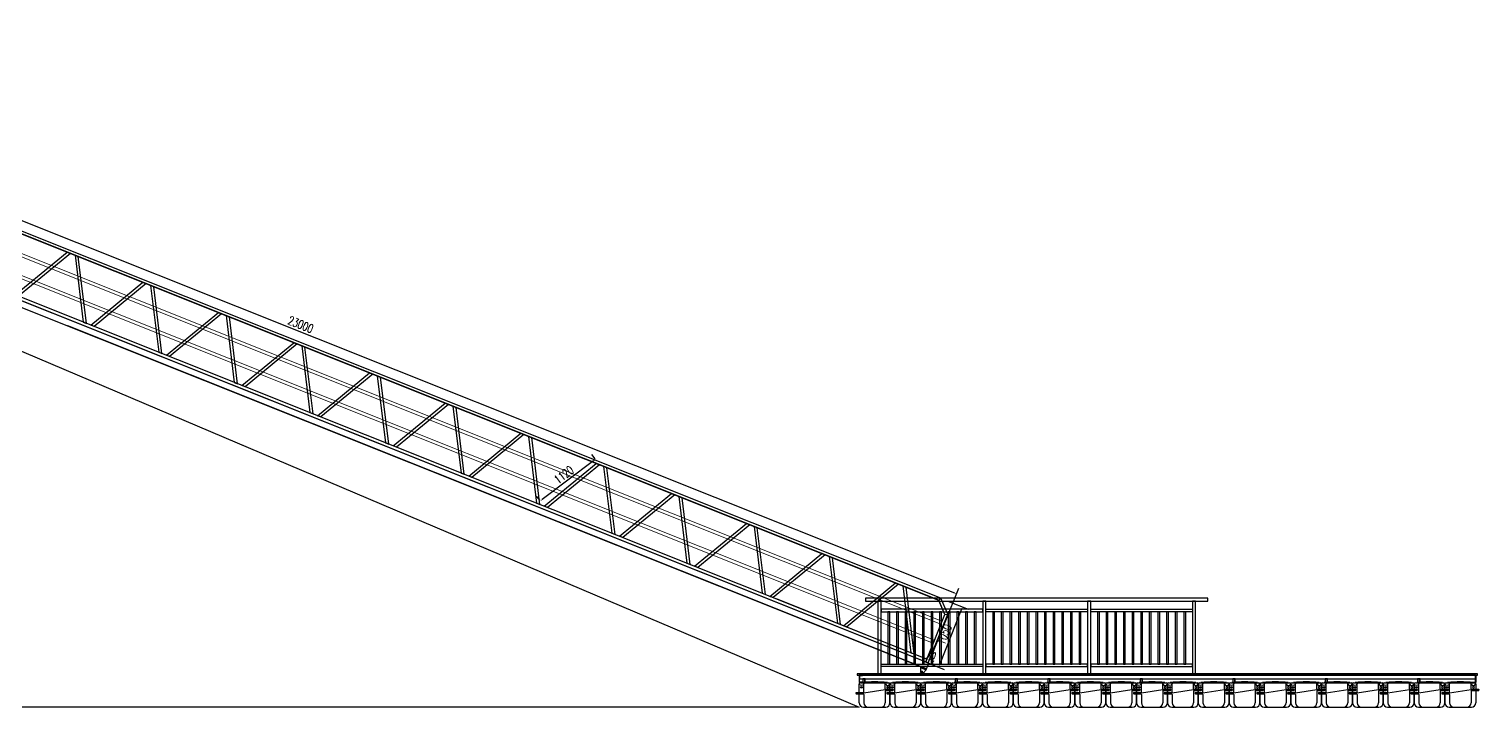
# Model space of a CAD drawing. Header units: millimetres. Extents: x -2430464 to 225692, y -180 to 1805330.
# Drawn here: x -962719 to -939204, y 898977 to 909977 of the extents above; entities that cross this region are included whole.
import ezdxf

# ---------------------------------------------------------------- set-up
doc = ezdxf.new("R2010")
doc.units = ezdxf.units.MM
doc.header["$LTSCALE"] = 1000
doc.linetypes.add('CENTER2', pattern=[28.575, 19.05, -3.175, 3.175, -3.175])
doc.layers.get('0').update_dxf_attribs({"linetype": 'CONTINUOUS'})
doc.layers.get('DEFPOINTS').update_dxf_attribs({"linetype": 'CONTINUOUS'})
doc.layers.add('0 [HR] Dim', color=6, linetype='CONTINUOUS', lineweight=13)
for name, color, linetype in [('FT', 251, 'CONTINUOUS'), ('W-FLOAT_BOWL浮筒', 253, 'CONTINUOUS'), ('W-PLASTIC_RAILINGS塑木栏杆', 6, 'CONTINUOUS'), ('W-STEEL_FRAME钢架', 3, 'CONTINUOUS'), ('W-STEEL_KEEL钢龙骨', 5, 'CONTINUOUS'), ('W-WOOD_FLOOR木地板', 30, 'CONTINUOUS'), ('建筑', 7, 'CONTINUOUS')]:
    doc.layers.add(name, color=color, linetype=linetype)
doc.styles.add('STANDARD_T3', font='simplex.shx', dxfattribs={"width": 0.7, "bigfont": 'gbcbig.shx'})
doc.dimstyles.new('W&&30', dxfattribs={"dimtxt": 105, "dimasz": 30, "dimexe": 75, "dimexo": 90, "dimgap": 30, "dimtad": 1, "dimdec": 0, "dimzin": 0, "dimdsep": 46, "dimtxsty": 'STANDARD_T3', "dimcen": 0.09, "dimclrd": 1, "dimclre": 1, "dimclrt": 7, "dimazin": 2, "dimtfac": 1, "dimtdec": 0, "dimtix": 1, "dimtmove": 2, "dimatfit": 3, "dimfxl": 0, "dimtolj": 1, "dimtzin": 0, "dimarcsym": 0})
doc.dimstyles.new('W&&40', dxfattribs={"dimtxt": 140, "dimasz": 40, "dimexe": 100, "dimexo": 120, "dimgap": 40, "dimtad": 1, "dimdec": 0, "dimzin": 0, "dimdsep": 46, "dimtxsty": 'STANDARD_T3', "dimcen": 0.09, "dimclrd": 1, "dimclre": 1, "dimclrt": 7, "dimazin": 2, "dimtfac": 1, "dimtdec": 0, "dimtix": 1, "dimtmove": 2, "dimatfit": 3, "dimfxl": 0, "dimtolj": 1, "dimtzin": 0, "dimarcsym": 0})

# ---------------------------------------------------------------- blocks, each defined once
blk = doc.blocks.new('blhft')
at = {"layer": 'FT'}
for p, q in [((-250, 234), (-250, 375)), ((-230, 395), (230, 395)), ((-208, 397), (208, 397)), ((-208, 397), (-208, 395)), ((-174, 244), (-174, 375)), ((174, 280), (-174, 226)), ((174, 298), (174, 375)), ((174, 280), (302, 280)), ((174, 260), (174, 70)), ((184, 288), (298, 288)), ((184, 270), (298, 270)), ((208, 397), (208, 395)), ((250, 375), (250, 288)), ((250, 270), (250, 70)), ((-302, 226), (-174, 226)), ((-298, 234), (-184, 234)), ((-298, 216), (-184, 216)), ((-250, 70), (-250, 216)), ((-180, 0), (180, 0)), ((-174, 206), (-174, 70))]:
    blk.add_line(p, q, dxfattribs=at)
at = {"layer": 'FT', "ltscale": 0.5}
for p, q in [((302, 284), (302, 274)), ((-302, 230), (-302, 220))]:
    blk.add_line(p, q, dxfattribs=at)
at = {"layer": 'FT'}
for centre, radius, start, end in [((-230, 375), 20, 90, 180), ((0, -1768), 2175, 84.5043, 95.4957), ((-184, 244), 10, 270, 0), ((-154, 375), 20, 90, 180), ((154, 375), 20, 0, 90), ((184, 298), 10, 180, 270), ((184, 260), 10, 90, 180), ((230, 375), 20, 0, 90), ((298, 274), 4, 270, 0), ((-298, 220), 4, 180, 270), ((-180, 70), 70, 180, 270), ((-184, 206), 10, 0, 90), ((-104, 70), 70, 180, 270), ((104, 70), 70, 270, 0), ((180, 70), 70, 270, 0)]:
    blk.add_arc(centre, radius, start, end, dxfattribs=at)
at = {"layer": 'FT', "ltscale": 0.5}
for centre, start, end in [((298, 284), 0, 90), ((-298, 230), 90, 180)]:
    blk.add_arc(centre, 4, start, end, dxfattribs=at)
at = {"layer": 'FT', "extrusion": (0, 0, -1)}
blk.add_ellipse((-212, 375), major_axis=(-30.4, 0), ratio=0.921809, start_param=3.141593, end_param=6.283185, dxfattribs=at)
at = {"layer": 'FT'}
blk.add_ellipse((-212, 320), major_axis=(-16, 0), ratio=0.75, dxfattribs=at)
blk.add_ellipse((212, 375), major_axis=(30.4, 0.1), ratio=0.921809, start_param=3.141593, end_param=6.283185, dxfattribs=at)
at = {"layer": 'FT', "extrusion": (0, 0, -1)}
blk.add_ellipse((212, 320), major_axis=(16, 0), ratio=0.75, dxfattribs=at)
blk = doc.blocks.new('*U250')
at = {"layer": 'FT'}
blk.add_blockref('blhft', (0, -204), dxfattribs=at)
blk = doc.blocks.new('*U251')
at = {"layer": 'W-FLOAT_BOWL浮筒', "color": 0, "linetype": 'ByBlock', "lineweight": -2, "transparency": 16777216}
for p in [(0, 0), (500, 0), (1000, 0), (1500, 0), (2000, 0), (2500, 0), (3000, 0), (3500, 0), (4000, 0), (4500, 0), (5000, 0), (5500, 0), (6000, 0), (6500, 0), (7000, 0), (7500, 0), (8000, 0), (8500, 0), (9000, 0), (9500, 0)]:
    blk.add_blockref('*U250', p, dxfattribs=at)
blk = doc.blocks.new('*U248')
at = {"layer": 'W-STEEL_FRAME钢架'}
for points in [[(-20, 30), (-20, -30), (20, -30), (20, 30)], [(-17, 27), (-17, -27), (17, -27), (17, 27)]]:
    blk.add_lwpolyline(points, close=True, dxfattribs=at)
blk = doc.blocks.new('*U249')
at = {"layer": '建筑', "color": 0, "linetype": 'ByBlock', "lineweight": -2, "transparency": 16777216}
for p in [(0, 0), (1500, 0), (3000, 0), (4500, 0), (6000, 0), (7500, 0), (9000, 0)]:
    blk.add_blockref('*U248', p, dxfattribs=at)
blk = doc.blocks.new('滚轮支架 -left')
for p, q in [((-50, 10), (-22, 81)), ((50, 10), (22, 81))]:
    blk.add_line(p, q)
at = {"color": 3, "linetype": 'CENTER2'}
for p, q in [((-15, 70), (15, 70)), ((0, 85), (0, 55))]:
    blk.add_line(p, q, dxfattribs=at)
blk.add_lwpolyline([(-50, 10), (50, 10), (50, -5), (-50, -5)], close=True)
blk.add_circle((0, 70), 11)
blk.add_arc((0, 70), 25, 26.1956, 153.8044)
blk = doc.blocks.new('*D366')
at = {"layer": 'DEFPOINTS', "color": 0, "transparency": 16777216}
for p in [(-969920, 946317), (-947550, 940835), (-947900, 939675)]:
    blk.add_point(p, dxfattribs=at)
at = {"layer": 'W-STEEL_FRAME钢架', "color": 1, "lineweight": -2, "transparency": 16777216}
for p, q in [((-969885, 946432), (-969541, 947573)), ((-969532, 947466), (-947588, 940846)), ((-947865, 939790), (-947521, 940931))]:
    blk.add_line(p, q, dxfattribs=at)
at = {"layer": 'W-STEEL_FRAME钢架', "color": 1, "transparency": 16777216}
for points in [[(-969530, 947472), (-969534, 947459), (-969570, 947477)], [(-947586, 940853), (-947590, 940840), (-947550, 940835)]]:
    blk.add_solid(points, dxfattribs=at)
at = {"layer": 'W-STEEL_FRAME钢架', "color": 7, "transparency": 16777216, "insert": (-958528, 944261), "char_height": 140, "attachment_point": 5, "rotation": 343.2136, "style": 'STANDARD_T3'}
blk.add_mtext('\\A1;23000', dxfattribs=at)
blk = doc.blocks.new('*D367')
at = {"layer": 'DEFPOINTS', "color": 0, "transparency": 16777216}
for p in [(-947798, 940741), (-948101, 939735), (-947739, 939626)]:
    blk.add_point(p, dxfattribs=at)
at = {"layer": 'W-STEEL_FRAME钢架', "color": 1, "lineweight": -2, "transparency": 16777216}
for p, q in [((-947683, 940706), (-947341, 940603)), ((-947448, 940593), (-947728, 939665)), ((-947986, 939701), (-947644, 939597))]:
    blk.add_line(p, q, dxfattribs=at)
at = {"layer": 'W-STEEL_FRAME钢架', "color": 1, "transparency": 16777216}
for points in [[(-947454, 940595), (-947441, 940591), (-947436, 940632)], [(-947734, 939667), (-947722, 939663), (-947739, 939626)]]:
    blk.add_solid(points, dxfattribs=at)
at = {"layer": 'W-STEEL_FRAME钢架', "color": 7, "transparency": 16777216, "insert": (-947693, 940161), "char_height": 140, "attachment_point": 5, "rotation": 73.2157, "style": 'STANDARD_T3'}
blk.add_mtext('\\A1;1050', dxfattribs=at)
blk = doc.blocks.new('*D368')
at = {"layer": 'DEFPOINTS', "color": 0, "transparency": 16777216}
for p in [(-953502, 942417), (-954407, 941748), (-954335, 941668)]:
    blk.add_point(p, dxfattribs=at)
at = {"layer": 'W-STEEL_FRAME钢架', "color": 1, "lineweight": -2, "transparency": 16777216}
for p, q in [((-953582, 942507), (-953640, 942572)), ((-953603, 942470), (-954377, 941775)), ((-954416, 941758), (-954474, 941822))]:
    blk.add_line(p, q, dxfattribs=at)
at = {"layer": 'W-STEEL_FRAME钢架', "color": 1, "transparency": 16777216}
for points in [[(-953608, 942475), (-953599, 942465), (-953573, 942497)], [(-954382, 941780), (-954373, 941770), (-954407, 941748)]]:
    blk.add_solid(points, dxfattribs=at)
at = {"layer": 'W-STEEL_FRAME钢架', "color": 7, "transparency": 16777216, "insert": (-954064, 942204), "char_height": 140, "attachment_point": 5, "rotation": 41.9372, "style": 'STANDARD_T3'}
blk.add_mtext('\\A1;1120', dxfattribs=at)
blk = doc.blocks.new('*D365')
at = {"layer": 'DEFPOINTS', "color": 0, "transparency": 16777216}
for p in [(-947910, 939678), (-947900, 939675), (-947883, 939732)]:
    blk.add_point(p, dxfattribs=at)
at = {"layer": 'W-STEEL_FRAME钢架', "color": 1, "lineweight": -2, "transparency": 16777216}
for p, q in [((-947921, 939743), (-947950, 939752)), ((-947892, 939735), (-947883, 939732)), ((-947884, 939764), (-947871, 939806)), ((-947874, 939761), (-947861, 939803)), ((-947854, 939723), (-947825, 939714))]:
    blk.add_line(p, q, dxfattribs=at)
at = {"layer": 'W-STEEL_FRAME钢架', "color": 1, "transparency": 16777216}
for points in [[(-947920, 939748), (-947923, 939738), (-947892, 939735)], [(-947853, 939728), (-947856, 939718), (-947883, 939732)]]:
    blk.add_solid(points, dxfattribs=at)
at = {"layer": 'W-STEEL_FRAME钢架', "color": 7, "transparency": 16777216, "insert": (-947864, 939812), "char_height": 105, "attachment_point": 5, "rotation": 343.2136, "style": 'STANDARD_T3'}
blk.add_mtext('\\A1;10', dxfattribs=at)
blk = doc.blocks.new('*U1937')
at = {"layer": 'W-PLASTIC_RAILINGS塑木栏杆'}
blk.add_lwpolyline([(-15, -420), (15, -420), (15, 430), (-15, 430)], close=True, dxfattribs=at)
blk = doc.blocks.new('*U1932')
at = {"layer": 'W-PLASTIC_RAILINGS塑木栏杆', "color": 0, "linetype": 'ByBlock', "lineweight": -2, "transparency": 16777216}
for p in [(0, 0), (140, 0), (280, 0), (420, 0), (560, 0), (700, 0), (840, 0), (980, 0), (1120, 0), (1260, 0), (1400, 0)]:
    blk.add_blockref('*U1937', p, dxfattribs=at)
blk = doc.blocks.new('*U1933')
at = {"layer": 'W-PLASTIC_RAILINGS塑木栏杆'}
blk.add_lwpolyline([(-15, -420), (15, -420), (15, 430), (-15, 430)], close=True, dxfattribs=at)
blk = doc.blocks.new('*U1934')
at = {"layer": 'W-PLASTIC_RAILINGS塑木栏杆', "color": 0, "linetype": 'ByBlock', "lineweight": -2, "transparency": 16777216}
for p in [(0, 0), (140, 0), (280, 0), (420, 0), (560, 0), (700, 0), (840, 0), (980, 0), (1120, 0), (1260, 0), (1400, 0)]:
    blk.add_blockref('*U1933', p, dxfattribs=at)
blk = doc.blocks.new('*U1935')
at = {"layer": 'W-PLASTIC_RAILINGS塑木栏杆'}
blk.add_lwpolyline([(-15, -420), (15, -420), (15, 430), (-15, 430)], close=True, dxfattribs=at)
blk = doc.blocks.new('*U1936')
at = {"layer": 'W-PLASTIC_RAILINGS塑木栏杆', "color": 0, "linetype": 'ByBlock', "lineweight": -2, "transparency": 16777216}
for p in [(0, 0), (140, 0), (280, 0), (420, 0), (560, 0), (700, 0), (840, 0), (980, 0), (1120, 0), (1260, 0), (1400, 0)]:
    blk.add_blockref('*U1935', p, dxfattribs=at)
blk = doc.blocks.new('23YINQ')
at = {"color": 4}
for p, q in [((-94.9, -349.2), (154.3, -215.5)), ((21772.2, -6736.7), (154.3, -215.5)), ((159.2, -264), (154.3, -215.5)), ((-340.4, -1163), (-94.9, -349.2)), ((-297.3, -1176), (-57.2, -380.1)), ((-57.2, -380.1), (159.2, -264)), ((21741.3, -6774.4), (159.2, -264)), ((21741.3, -6774.4), (21772.2, -6736.7)), ((21857.4, -6990.8), (21741.3, -6774.4)), ((21905.9, -6986), (21772.2, -6736.7)), ((21617.3, -7786.7), (21857.4, -6990.8)), ((21660.4, -7799.7), (21905.9, -6986)), ((21857.4, -6990.8), (21905.9, -6986))]:
    blk.add_line(p, q, dxfattribs=at)
at = {"color": 251}
for p, q in [((-300.2, -1175.1), (-59.7, -378)), ((-59.7, -378), (158.9, -260.7)), ((21743.4, -6771.9), (158.9, -260.7)), ((21860.6, -6990.5), (21743.4, -6771.9)), ((21620.2, -7787.6), (21860.6, -6990.5))]:
    blk.add_line(p, q, dxfattribs=at)
at = {"color": 0}
blk.add_line((-57.2, -380.1), (-94.9, -349.2), dxfattribs=at)
at = {"color": 0, "lineweight": 5}
for p, q in [((21807.9, -7154.9), (-106.7, -544.1)), ((21822.4, -7107), (-92.3, -496.3)), ((21712.6, -7470.8), (-202, -860.1)), ((21727.1, -7422.9), (-187.6, -812.2))]:
    blk.add_line(p, q, dxfattribs=at)
at = {"color": 3, "lineweight": 5}
for p, q in [((-378.8, -1255.9), (-350, -1160.1)), ((21641.1, -7898.4), (21670, -7802.6)), ((21641.1, -7898.4), (21670, -7802.6))]:
    blk.add_line(p, q, dxfattribs=at)
at = {"color": 3}
for p, q in [((21670, -7802.6), (-350, -1160.1)), ((21670, -7802.6), (-350, -1160.1)), ((-378.8, -1255.9), (21641.1, -7898.4)), ((21641.1, -7898.4), (7280.3, -3566.3)), ((21641.1, -7898.4), (21670, -7802.6))]:
    blk.add_line(p, q, dxfattribs=at)
at = {"color": 2}
blk.add_line((21085.6, -7574.1), (19116.6, -6980.2), dxfattribs=at)
for points in [[(184.1, -1269), (850.7, -469.5), (904.9, -485.8), (238.2, -1285.3)], [(1261, -1593.9), (1034.7, -525), (980.6, -508.6), (1206.8, -1577.5)], [(1334.7, -1616.1), (2114.4, -850.6), (2168.5, -867), (1388.9, -1632.4)], [(2524.6, -1975), (2298.4, -906.1), (2244.2, -889.8), (2470.5, -1958.7)], [(2598.4, -1997.3), (3378, -1231.8), (3432.2, -1248.2), (2652.5, -2013.6)], [(3788.3, -2356.2), (3562, -1287.3), (3507.8, -1271), (3734.1, -2339.9)], [(3862, -2378.5), (4641.6, -1613), (4695.8, -1629.3), (3916.2, -2394.8)], [(5051.9, -2737.4), (4825.6, -1668.5), (4771.4, -1652.2), (4997.7, -2721.1)], [(5125.6, -2759.6), (5905.2, -1994.2), (5959.4, -2010.5), (5179.8, -2776)], [(6315.5, -3118.6), (6089.2, -2049.7), (6035, -2033.3), (6261.3, -3102.2)], [(6389.2, -3140.8), (7168.9, -2375.4), (7223, -2391.7), (6443.4, -3157.2)], [(7579.1, -3499.8), (7352.8, -2430.9), (7298.7, -2414.5), (7524.9, -3483.4)], [(7652.8, -3522), (8432.5, -2756.6), (8486.7, -2772.9), (7707, -3538.4)], [(8842.7, -3881), (8616.5, -2812.1), (8562.3, -2795.7), (8788.6, -3864.6)], [(8916.5, -3903.2), (9696.1, -3137.7), (9750.3, -3154.1), (8970.6, -3919.5)], [(10106.4, -4262.1), (9880.1, -3193.2), (9825.9, -3176.9), (10052.2, -4245.8)], [(10180.1, -4284.4), (10959.7, -3518.9), (11013.9, -3535.3), (10234.3, -4300.7)], [(11370, -4643.3), (11143.7, -3574.4), (11089.5, -3558.1), (11315.8, -4627)], [(11443.7, -4665.6), (12223.3, -3900.1), (12277.5, -3916.4), (11497.9, -4681.9)], [(12633.6, -5024.5), (12407.3, -3955.6), (12353.1, -3939.3), (12579.4, -5008.2)], [(12707.3, -5046.7), (13487, -4281.3), (13541.1, -4297.6), (12761.5, -5063.1)], [(13897.2, -5405.7), (13670.9, -4336.8), (13616.8, -4320.4), (13843, -5389.3)], [(13970.9, -5427.9), (14750.6, -4662.5), (14804.7, -4678.8), (14025.1, -5444.3)], [(15160.8, -5786.9), (14934.6, -4718), (14880.4, -4701.6), (15106.7, -5770.5)], [(15234.6, -5809.1), (16014.2, -5043.7), (16068.4, -5060), (15288.7, -5825.4)], [(16417.9, -6166.1), (16191.6, -5097.2), (16137.5, -5080.8), (16363.7, -6149.7)], [(16491.6, -6188.3), (17271.3, -5422.9), (17325.4, -5439.2), (16545.8, -6204.7)], [(17675, -6545.3), (17448.7, -5476.4), (17394.5, -5460), (17620.8, -6528.9)], [(17748.7, -6567.5), (18528.3, -5802.1), (18582.5, -5818.4), (17802.9, -6583.9)], [(18932.1, -6924.5), (18705.8, -5855.6), (18651.6, -5839.3), (18877.9, -6908.2)], [(19005.8, -6946.7), (19785.4, -6181.3), (19839.6, -6197.6), (19060, -6963.1)], [(20189.1, -7303.7), (19962.8, -6234.8), (19908.7, -6218.5), (20135, -7287.4)], [(20235.8, -7317.8), (21015.4, -6552.3), (21069.6, -6568.7), (20289.9, -7334.1)], [(21419.1, -7674.7), (21192.8, -6605.8), (21138.7, -6589.5), (21364.9, -7658.4)]]:
    blk.add_lwpolyline(points, close=True, dxfattribs=at)
at = {"color": 1}
blk.add_lwpolyline([(21631.7, -7738.9), (-282.9, -1128.1), (-297.3, -1176), (21617.3, -7786.7)], close=True, dxfattribs=at)
at = {"layer": '0 [HR] Dim', "color": 3, "linetype": 'CENTER2'}
for p, q in [((-325.8, -1350.2), (-379.4, -1334)), ((-358.4, -1361.2), (-346.9, -1322.9))]:
    blk.add_line(p, q, dxfattribs=at)
at = {"xscale": -1, "rotation": 163.213555643566}
for p in [(-332.4, -1275.1), (21591.8, -7888.7), (21591.8, -7888.7)]:
    blk.add_blockref('滚轮支架 -left', p, dxfattribs=at)
at = {"layer": 'W-STEEL_FRAME钢架'}
for base, p1, dimstyle, picture, middle in [((22019.9, -6642.5), (-350, -1160.1), 'W&&40', '*D366', (11041.7, -3215.9)), ((21687.1, -7745.7), (21660.4, -7799.7), 'W&&30', '*D365', (21706.2, -7665.3))]:
    dim = blk.add_linear_dim(base=base, p1=p1, p2=(21670, -7802.6), angle=163.21356, dimstyle=dimstyle, dxfattribs=at)
    dim.commit()
    dim.dimension.update_dxf_attribs({"geometry": picture, "text_midpoint": middle, "insert": (969570, -947477.3)})
dim = blk.add_aligned_dim(p1=(16068.4, -5060), p2=(15234.6, -5809.1), distance=-107.3, text='1120', dimstyle='W&&40', dxfattribs=at)
dim.commit()
dim.dimension.update_dxf_attribs({"geometry": '*D368', "text_midpoint": (15506.2, -5272.9), "insert": (969570, -947477.3)})
dim = blk.add_aligned_dim(p1=(21772.2, -6736.7), p2=(21468.9, -7742), distance=377.7, dimstyle='W&&40', dxfattribs=at)
dim.commit()
dim.dimension.update_dxf_attribs({"geometry": '*D367', "text_midpoint": (21876.8, -7316.7), "insert": (969570, -947477.3)})

msp = doc.modelspace()

# ---------------------------------------------------------------- hatches: boundary and pattern name
at = {"layer": 'W-WOOD_FLOOR木地板'}
h = msp.add_hatch(dxfattribs=at)
h.set_pattern_fill('木纹03', color=256, scale=100)
h.set_pattern_definition([(0, (226244.7, -255060.24), (200, 200), [10, -190]), (90, (226324.7, -254990.24), (-200, 200), [20, -180]), (45, (226284.7, -255010.24), (0, 199.998082), [14.14, -42.42, 14.14, -28.28, 99, -85]), (45, (226234.7, -255070.24), (0, 200), [14.142, -28.284, 14.142, -226.2]), (45, (226304.7, -255050.24), (0, 200), [14.142, -268.700712]), (45, (226324.7, -255060.24), (0, 200), [14.142, -268.700712]), (45, (226294.7, -255040.24), (0, 200), [14.142, -268.700712]), (45, (226284.7, -255030.24), (0, 200), [28.284, -254.558712]), (45, (226334.7, -254880.24), (0, 200), [28.284, -254.558712]), (45, (226264.7, -255020.24), (0, 200), [56.568, -226.274712]), (45, (226254.7, -255010.24), (0, 200), [56.568, -226.274712]), (45, (226384.7, -254950.24), (0, 200), [56.568, -226.274712]), (45, (226244.7, -254990.24), (0, 200), [42.4264, -240.416312]), (45, (226204.7, -254960.24), (0, 200), [42.4264, -240.416312]), (45, (226224.7, -254980.24), (0, 200), [42.4264, -240.416312]), (45, (226354.7, -254920.24), (0, 200), [70.71068, -212.132032]), (45, (226334.7, -254910.24), (0, 200), [70.71068, -212.132032]), (45, (226354.7, -254960.24), (0, 200), [98.99495, -183.847763]), (26.565051, (226264.7, -255040.24), (200, 8e-08), [22.360678, -424.852916]), (26.565051, (226304.7, -254980.24), (200, 8e-08), [22.360678, -424.852916]), (26.565051, (226294.7, -255000.24), (200, 8e-08), [22.360678, -424.852916]), (26.565051, (226254.7, -255060.24), (200, 8e-08), [44.72136, -402.492235]), (26.565051, (226294.7, -254970.24), (200, 8e-08), [67.08204, -380.131556]), (26.565051, (226274.7, -254960.24), (200, 8e-08), [89.44272, -357.770876]), (26.565051, (226254.7, -254950.24), (200, 8e-08), [89.44272, -357.770876]), (26.565051, (226224.7, -254890.24), (200, 8e-08), [89.44272, -357.770876]), (26.565051, (226224.7, -254910.24), (200, 8e-08), [111.8034, -335.410195]), (26.565051, (226234.7, -254930.24), (200, 8e-08), [111.8034, -335.410195]), (63.434949, (226304.7, -255010.24), (1e-08, 200), [22.360678, -424.852916]), (63.434949, (226274.7, -255030.24), (1e-08, 200), [22.360678, -424.852916]), (63.434949, (226244.7, -255060.24), (1e-08, 200), [44.72136, -402.492235]), (63.434949, (226304.7, -255030.24), (1e-08, 200), [44.72136, -402.492235]), (63.434949, (226224.7, -255070.24), (1e-08, 200), [67.08204, -380.131556]), (63.434949, (226204.7, -255070.24), (1e-08, 200), [89.44272, -357.770876]), (63.434949, (226384.7, -255060.24), (1e-08, 200), [89.44272, -357.770876]), (63.434949, (226314.7, -255040.24), (1e-08, 200), [89.44272, -357.770876]), (63.434949, (226354.7, -255060.24), (1e-08, 200), [111.8034, -335.410195]), (63.434949, (226334.7, -255050.24), (1e-08, 200), [111.8034, -335.410195])])
edge = h.paths.add_edge_path()
edge.add_line((-939226.44, 899492.2), (-939226.44, 899517.2))
edge.add_line((-939226.44, 899517.2), (-949286.74, 899517.2))
edge.add_line((-949286.74, 899517.2), (-949286.74, 899492.2))
edge.add_line((-949286.74, 899492.2), (-939225.3, 899492.2))

# ---------------------------------------------------------------- linework, layer by layer
at = {"layer": 'W-FLOAT_BOWL浮筒'}
msp.add_lwpolyline([(-969256.09, 907477.2), (-949256.09, 898977.2), (-969256.09, 898977.2), (-973756.09, 898977.2), (-974356.09, 898977.2), (-974356.09, 909461.2), (-975454.48, 909968.25), (-986234.48, 909977.2)], dxfattribs=at)
at = {"layer": 'W-PLASTIC_RAILINGS塑木栏杆'}
for points in [[(-949150.81, 900692.2), (-943600.81, 900692.2), (-943600.81, 900742.2), (-949150.81, 900742.2)], [(-948950.81, 899492.2), (-948900.81, 899492.2), (-948900.81, 900692.2), (-948950.81, 900692.2)], [(-947250.81, 899492.2), (-947200.81, 899492.2), (-947200.81, 900692.2), (-947250.81, 900692.2)], [(-945550.81, 899492.2), (-945500.81, 899492.2), (-945500.81, 900692.2), (-945550.81, 900692.2)], [(-943850.81, 899492.2), (-943800.81, 899492.2), (-943800.81, 900692.2), (-943850.81, 900692.2)], [(-948900.81, 900522.2), (-947250.81, 900522.2), (-947250.81, 900562.2), (-948900.81, 900562.2)], [(-945550.81, 900522.2), (-947200.81, 900522.2), (-947200.81, 900562.2), (-945550.81, 900562.2)], [(-943850.81, 900522.2), (-945500.81, 900522.2), (-945500.81, 900562.2), (-943850.81, 900562.2)], [(-948900.81, 899672.2), (-947250.81, 899672.2), (-947250.81, 899632.2), (-948900.81, 899632.2)], [(-945550.81, 899672.2), (-947200.81, 899672.2), (-947200.81, 899632.2), (-945550.81, 899632.2)], [(-943850.81, 899672.2), (-945500.81, 899672.2), (-945500.81, 899632.2), (-943850.81, 899632.2)]]:
    msp.add_lwpolyline(points, close=True, dxfattribs=at)
at = {"layer": 'W-STEEL_FRAME钢架'}
for points in [[(-949250.74, 899479.64, -0.34343236), (-949242.55, 899486.2), (-949205.15, 899486.2, 0.33718106), (-949198.74, 899491.35), (-949198.74, 899492.2), (-949250.74, 899492.2), (-949250.74, 899492.2), (-949256.74, 899492.2), (-949256.74, 899372.2), (-949250.74, 899372.2), (-949250.74, 899372.2), (-949198.74, 899372.2), (-949198.74, 899373.06, 0.33718106), (-949205.15, 899378.2), (-949242.55, 899378.2, -0.34343236), (-949250.74, 899384.76)], [(-939261.44, 899479.64, 0.34343236), (-939269.63, 899486.2), (-939307.03, 899486.2, -0.33718106), (-939313.44, 899491.35), (-939313.44, 899492.2), (-939261.44, 899492.2), (-939261.44, 899492.2), (-939255.44, 899492.2), (-939255.44, 899372.2), (-939261.44, 899372.2), (-939261.44, 899372.2), (-939313.44, 899372.2), (-939313.44, 899373.06, -0.33718106), (-939307.03, 899378.2), (-939269.63, 899378.2, 0.34343236), (-939261.44, 899384.76)]]:
    msp.add_lwpolyline(points, format="xyb", close=True, dxfattribs=at)
at = {"layer": 'W-STEEL_KEEL钢龙骨'}
msp.add_lwpolyline([(-949250.74, 899432.2), (-939261.44, 899432.2), (-939261.44, 899492.2), (-949250.74, 899492.2)], close=True, dxfattribs=at)
at = {"layer": 'W-WOOD_FLOOR木地板'}
msp.add_lwpolyline([(-949286.74, 899492.2), (-939226.44, 899492.2), (-939226.44, 899517.2), (-949286.74, 899517.2)], close=True, dxfattribs=at)

# ---------------------------------------------------------------- block references
at = {"layer": 'W-FLOAT_BOWL浮筒', "rotation": 355.0058376187435}
msp.add_blockref('23YINQ', (-969033.74, 909347.44), dxfattribs=at)
at = {"layer": 'W-FLOAT_BOWL浮筒'}
msp.add_blockref('*U251', (-949006.07, 899180.7), dxfattribs=at)
at = {"layer": 'W-PLASTIC_RAILINGS塑木栏杆'}
for name, p in [('*U1932', (-948775.81, 900092.2)), ('*U1934', (-947075.81, 900092.2)), ('*U1936', (-945375.81, 900092.2))]:
    msp.add_blockref(name, p, dxfattribs=at)
at = {"layer": '建筑'}
msp.add_blockref('*U249', (-949178.74, 899402.2), dxfattribs=at)

doc.saveas('drawing.dxf')
